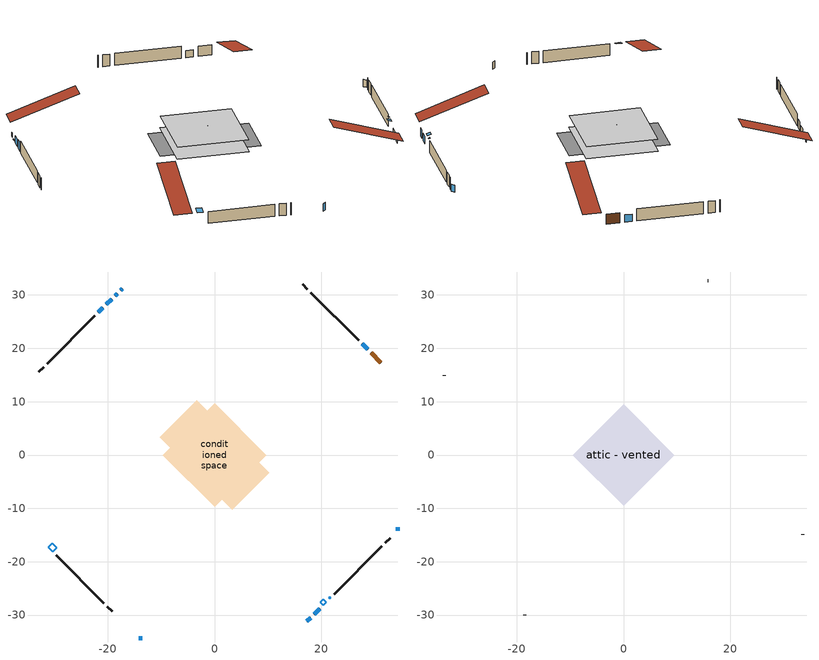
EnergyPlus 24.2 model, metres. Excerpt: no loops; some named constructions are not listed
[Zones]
conditioned space
 floor adiabatic (AdiabaticFloorConstruction): -9.65,0 0,9.65 9.65,0 0,-9.65 z0
 floor foundation (Slab1 construction): -10.23,3.37 -3.37,10.23 10.23,-3.37 3.37,-10.23 z0
 wall outside (AdiabaticWallConstruction 1): 31.18,17.33 29.34,19.17 z0:2.03
 wall outside (AdiabaticWallConstruction): 17.33,-31.18 18.04,-30.46 z0:1.63; -14.21,-34.3 -13.5,-34.3 / 18.7,-29.81 19.71,-28.8 / 34.3,-14.21 34.3,-13.5 / 28.68,19.83 27.68,20.83 / -19.28,29.22 -20.29,28.22 z0:1.47; -17.33,31.18 -17.61,30.89 z0:0.92; -18.27,30.24 -18.63,29.88 z0:0.16; -20.94,27.56 -21.77,26.74 z0:1.78
 wall outside (Wall1 construction): 22.44,-26.07 31.38,-17.12 / -29.7,-18.81 -20.75,-27.75 / -22.43,26.08 -31.37,17.13 / 27.02,21.49 18.07,30.44 z0:2.44
 wall outside (Wall2 construction): 32.04,-16.47 32.94,-15.57 / -20.1,-28.41 -19.2,-29.31 / -32.03,16.48 -32.93,15.58 / 17.42,31.09 16.52,31.99 z0:2.44
 window (WindowConstruction 6): 17.33,-31.18 18.04,-30.46 z0:1.62
 window (WindowConstruction 4): -14.21,-34.3 -13.5,-34.3 z0:1.47
 window (WindowConstruction 5): 18.7,-29.81 19.71,-28.8 z0:1.47
 window (WindowConstruction 7): -17.33,31.18 -17.61,30.9 z0:0.91
 window (WindowConstruction 8): -18.27,30.24 -18.63,29.88 z0:0.15
 window (WindowConstruction): 34.3,-14.21 34.3,-13.5 z0:1.47
 window (WindowConstruction 1): 28.68,19.83 27.68,20.83 z0:1.47
 window (WindowConstruction 2): -19.28,29.22 -20.29,28.22 z0:1.47
 window (WindowConstruction 3): -20.95,27.56 -21.77,26.74 z0:1.78
 door (Door): 31.18,17.33 29.34,19.17 z0:2.03
 ceiling adiabatic (AdiabaticFloorConstruction): 0,-9.65 9.65,0 0,9.65 -9.65,0 z0
 roof outside (AdiabaticRoofConstruction): 20.95,-27.56,2.44 20.39,-27.01,2.7 19.81,-27.59,2.7 20.36,-28.15,2.44; 21.79,-26.73,2.44 21.61,-26.55,2.52 21.43,-26.74,2.52 21.6,-26.91,2.44; -30.36,-18.15,2.44 -29.57,-17.37,2.81 -30.4,-16.54,2.81 -31.18,-17.33,2.44
 skylight (SkylightConstruction): 20.95,-27.56,2.44 20.39,-27.01,2.7 19.81,-27.59,2.7 20.36,-28.15,2.44
 skylight (SkylightConstruction 1): 21.78,-26.73,2.44 21.61,-26.56,2.52 21.43,-26.74,2.52 21.6,-26.91,2.44
 skylight (SkylightConstruction 2): -30.36,-18.15,2.44 -29.57,-17.37,2.81 -30.4,-16.54,2.81 -31.18,-17.33,2.44
attic - vented
 floor to conditioned space (Floor1 construction Reversed): -9.52,0 0,9.52 9.52,0 0,-9.52 z2.44
 floor to conditioned space (Floor2 construction Reversed): -1.15,0 0,1.15 1.15,0 0,-1.15 z2.44
 wall outside (Wall3 construction): 33.59,-14.91 33.64,-14.86 / -18.54,-29.96 -18.49,-30.01 / -33.58,14.92 -33.63,14.87 / 15.86,32.65 15.81,32.69 z0:2.44
 roof outside (Roof1 construction): 16.67,-31.84,2.44 7.33,-22.5,6.84 4.87,-24.96,6.84 14.21,-34.3,2.44; -31.84,-16.67,2.44 -22.5,-7.33,6.84 -24.96,-4.87,6.84 -34.3,-14.21,2.44; -16.67,31.84,2.44 -7.33,22.5,6.84 -4.87,24.96,6.84 -14.21,34.3,2.44; 31.84,16.67,2.44 22.5,7.33,6.84 24.96,4.87,6.84 34.3,14.21,2.44
[Material] Roughness=Rough; Thermal Absorptance=0.9
Name | Thickness {m} | Conductivity {W/m-K} | Density {kg/m3} | Specific Heat {J/kg-K} | Solar Absorptance | Visible Absorptance
ceiling loosefill ins | 0.254 | 0.0480833 | 16.02 | 1046.75 | 0.7 | 0.7
ceiling loosefill ins 1 | 0.0846667 | 0.0480833 | 16.02 | 1046.75 | 0.7 | 0.7
ceiling stud and cavity | 0.1397 | 0.130274 | 65.682 | 1177.47 | 0.7 | 0.7
ceiling stud and cavity 1 | 0.1397 | 0.119125 | 65.682 | 1177.47 | 0.7 | 0.7
gypsum board | 0.0127 | 0.160291 | 801 | 837.4 | 0.6 | 0.6
[Construction]
Floor1 construction: ceiling loosefill ins, ceiling stud and cavity, gypsum board
Floor2 construction: ceiling loosefill ins 1, ceiling stud and cavity 1, gypsum board
[Schedule:Day:Interval]
interior lighting schedule day: No, 01:00, 0.108182, 04:00, 0.0901515, 05:00, 0.0991667, 06:00, 0.162273, 07:00, 0.270455, 08:00, 0.342576, 10:00, 0.369621, 11:00, 0.351591, 12:00, 0.333561, 13:00, 0.324545, 14:00, 0.31553, 15:00, 0.333561, 16:00, 0.369621, 17:00, 0.450758, 18:00, 0.585985, 19:00, 0.775303, 20:00, 0.955606, 21:00, 0.991667, 22:00, 0.712197, 23:00, 0.360606, 24:00, 0.162273
interior lighting schedule day 1: No, 01:00, 0.100909, 04:00, 0.0840909, 05:00, 0.0925, 06:00, 0.151364, 07:00, 0.252273, 08:00, 0.319545, 10:00, 0.344773, 11:00, 0.327955, 12:00, 0.311136, 13:00, 0.302727, 14:00, 0.294318, 15:00, 0.311136, 16:00, 0.344773, 17:00, 0.420455, 18:00, 0.546591, 19:00, 0.723182, 20:00, 0.891364, 21:00, 0.925, 22:00, 0.664318, 23:00, 0.336364, 24:00, 0.151364
interior lighting schedule day 2: No, 01:00, 0.0927273, 04:00, 0.0772727, 05:00, 0.085, 06:00, 0.139091, 07:00, 0.231818, 08:00, 0.293636, 10:00, 0.316818, 11:00, 0.301364, 12:00, 0.285909, 13:00, 0.278182, 14:00, 0.270455, 15:00, 0.285909, 16:00, 0.316818, 17:00, 0.386364, 18:00, 0.502273, 19:00, 0.664545, 20:00, 0.819091, 21:00, 0.85, 22:00, 0.610455, 23:00, 0.309091, 24:00, 0.139091
interior lighting schedule day 3: No, 01:00, 0.0845455, 04:00, 0.0704545, 05:00, 0.0775, 06:00, 0.126818, 07:00, 0.211364, 08:00, 0.267727, 10:00, 0.288864, 11:00, 0.274773, 12:00, 0.260682, 13:00, 0.253636, 14:00, 0.246591, 15:00, 0.260682, 16:00, 0.288864, 17:00, 0.352273, 18:00, 0.457955, 19:00, 0.605909, 20:00, 0.746818, 21:00, 0.775, 22:00, 0.556591, 23:00, 0.281818, 24:00, 0.126818
interior lighting schedule day 4: No, 01:00, 0.0763636, 04:00, 0.0636364, 05:00, 0.07, 06:00, 0.114545, 07:00, 0.190909, 08:00, 0.241818, 10:00, 0.260909, 11:00, 0.248182, 12:00, 0.235455, 13:00, 0.229091, 14:00, 0.222727, 15:00, 0.235455, 16:00, 0.260909, 17:00, 0.318182, 18:00, 0.413636, 19:00, 0.547273, 20:00, 0.674545, 21:00, 0.7, 22:00, 0.502727, 23:00, 0.254545, 24:00, 0.114545
interior lighting schedule day 5: No, 01:00, 0.0727273, 04:00, 0.0606061, 05:00, 0.0666667, 06:00, 0.109091, 07:00, 0.181818, 08:00, 0.230303, 10:00, 0.248485, 11:00, 0.236364, 12:00, 0.224242, 13:00, 0.218182, 14:00, 0.212121, 15:00, 0.224242, 16:00, 0.248485, 17:00, 0.30303, 18:00, 0.393939, 19:00, 0.521212, 20:00, 0.642424, 21:00, 0.666667, 22:00, 0.478788, 23:00, 0.242424, 24:00, 0.109091
interior lighting schedule day 6: No, 01:00, 0.0745455, 04:00, 0.0621212, 05:00, 0.0683333, 06:00, 0.111818, 07:00, 0.186364, 08:00, 0.236061, 10:00, 0.254697, 11:00, 0.242273, 12:00, 0.229848, 13:00, 0.223636, 14:00, 0.217424, 15:00, 0.229848, 16:00, 0.254697, 17:00, 0.310606, 18:00, 0.403788, 19:00, 0.534242, 20:00, 0.658485, 21:00, 0.683333, 22:00, 0.490758, 23:00, 0.248485, 24:00, 0.111818
interior lighting schedule day 7: No, 01:00, 0.08, 04:00, 0.0666667, 05:00, 0.0733333, 06:00, 0.12, 07:00, 0.2, 08:00, 0.253333, 10:00, 0.273333, 11:00, 0.26, 12:00, 0.246667, 13:00, 0.24, 14:00, 0.233333, 15:00, 0.246667, 16:00, 0.273333, 17:00, 0.333333, 18:00, 0.433333, 19:00, 0.573333, 20:00, 0.706667, 21:00, 0.733333, 22:00, 0.526667, 23:00, 0.266667, 24:00, 0.12
interior lighting schedule day 8: No, 01:00, 0.0890909, 04:00, 0.0742424, 05:00, 0.0816667, 06:00, 0.133636, 07:00, 0.222727, 08:00, 0.282121, 10:00, 0.304394, 11:00, 0.289545, 12:00, 0.274697, 13:00, 0.267273, 14:00, 0.259848, 15:00, 0.274697, 16:00, 0.304394, 17:00, 0.371212, 18:00, 0.482576, 19:00, 0.638485, 20:00, 0.78697, 21:00, 0.816667, 22:00, 0.586515, 23:00, 0.29697, 24:00, 0.133636
interior lighting schedule day 9: No, 01:00, 0.0972727, 04:00, 0.0810606, 05:00, 0.0891667, 06:00, 0.145909, 07:00, 0.243182, 08:00, 0.30803, 10:00, 0.332348, 11:00, 0.316136, 12:00, 0.299924, 13:00, 0.291818, 14:00, 0.283712, 15:00, 0.299924, 16:00, 0.332348, 17:00, 0.405303, 18:00, 0.526894, 19:00, 0.697121, 20:00, 0.859242, 21:00, 0.891667, 22:00, 0.640379, 23:00, 0.324242, 24:00, 0.145909
interior lighting schedule day 10: No, 01:00, 0.105455, 04:00, 0.0878788, 05:00, 0.0966667, 06:00, 0.158182, 07:00, 0.263636, 08:00, 0.333939, 10:00, 0.360303, 11:00, 0.342727, 12:00, 0.325152, 13:00, 0.316364, 14:00, 0.307576, 15:00, 0.325152, 16:00, 0.360303, 17:00, 0.439394, 18:00, 0.571212, 19:00, 0.755758, 20:00, 0.931515, 21:00, 0.966667, 22:00, 0.694242, 23:00, 0.351515, 24:00, 0.158182
interior lighting schedule day 11: No, 01:00, 0.109091, 04:00, 0.0909091, 05:00, 0.1, 06:00, 0.163636, 07:00, 0.272727, 08:00, 0.345455, 10:00, 0.372727, 11:00, 0.354545, 12:00, 0.336364, 13:00, 0.327273, 14:00, 0.318182, 15:00, 0.336364, 16:00, 0.372727, 17:00, 0.454545, 18:00, 0.590909, 19:00, 0.781818, 20:00, 0.963636, 21:00, 1, 22:00, 0.718182, 23:00, 0.363636, 24:00, 0.163636
interior lighting schedule default day; occupants schedule default day; clothes dryer schedule default day; cooking range schedule default day; mech vent bath fan 0 schedule default day; mech vent bath fan 1 schedule default day; mech vent range fan 0 schedule default day; misc plug loads schedule default day; general water use schedule default day; heating setpoint default day; cooling setpoint default day; clothes dryer exhaust 0 schedule default day; cooling season schedule day; cooling season schedule day 2; cooling season schedule default day; exterior lighting schedule default day; natural vent schedule default day: No, 24:00, 0
occupants schedule day: No, 05:00, 0.426829, 06:00, 0.719512, 07:00, 1, 08:00, 0.670732, 09:00, 0.329268, 14:00, 0.170732, 15:00, 0.231707, 16:00, 0.329268, 17:00, 0.5, 18:00, 0.670732, 19:00, 0.829268, 21:00, 1, 22:00, 0.853659, 23:00, 0.646341, 24:00, 0.426829
clothes dryer schedule day; clothes dryer exhaust 0 schedule day: No, 01:00, 0.123457, 02:00, 0.0740741, 03:00, 0.0493827, 04:00, 0.0246914, 05:00, 0.0493827, 06:00, 0.0740741, 07:00, 0.197531, 08:00, 0.395062, 09:00, 0.592593, 10:00, 0.839506, 11:00, 0.962963, 12:00, 1, 13:00, 0.91358, 14:00, 0.82716, 15:00, 0.716049, 16:00, 0.753086, 17:00, 0.679012, 18:00, 0.666667, 20:00, 0.62963, 21:00, 0.641975, 22:00, 0.666667, 23:00, 0.54321, 24:00, 0.296296
cooking range schedule day: No, 05:00, 0.0597015, 06:00, 0.11194, 07:00, 0.171642, 08:00, 0.291045, 11:00, 0.343284, 12:00, 0.402985, 13:00, 0.462687, 14:00, 0.343284, 15:00, 0.291045, 16:00, 0.402985, 17:00, 0.567164, 18:00, 1, 19:00, 0.850746, 20:00, 0.432836, 21:00, 0.291045, 22:00, 0.231343, 23:00, 0.171642, 24:00, 0.11194
mech vent bath fan 0 schedule day; mech vent bath fan 1 schedule day: No, 07:00, 0, 08:00, 1, 09:00, 0.2, 24:00, 0
mech vent range fan 0 schedule day: No, 18:00, 0, 19:00, 1, 20:00, 0.2, 24:00, 0
misc plug loads schedule day: No, 06:00, 0.705882, 07:00, 0.745098, 08:00, 0.803922, 15:00, 0.823529, 16:00, 0.862745, 17:00, 0.921569, 18:00, 0.980392, 19:00, 1, 20:00, 0.980392, 21:00, 0.941176, 22:00, 0.862745, 23:00, 0.784314, 24:00, 0.72549
general water use schedule day: No, 01:00, 0.315068, 03:00, 0.287671, 04:00, 0.342466, 05:00, 0.369863, 06:00, 0.520548, 07:00, 0.60274, 08:00, 0.534247, 10:00, 0.506849, 11:00, 0.465753, 14:00, 0.479452, 15:00, 0.534247, 16:00, 0.589041, 17:00, 0.69863, 18:00, 0.876712, 19:00, 0.890411, 20:00, 0.986301, 21:00, 1, 22:00, 0.863014, 23:00, 0.616438, 24:00, 0.465753
heating setpoint day: No, 07:00, 18, 23:00, 21, 24:00, 18
cooling setpoint day: No, 24:00, 25
cooling season schedule day 1: No, 24:00, 1
exterior lighting schedule day: No, 01:00, 0.566667, 03:00, 0.524167, 05:00, 0.495833, 06:00, 0.5525, 07:00, 0.623333, 08:00, 0.580833, 09:00, 0.439167, 10:00, 0.354167, 12:00, 0.34, 13:00, 0.354167, 14:00, 0.396667, 15:00, 0.425, 16:00, 0.495833, 17:00, 0.623333, 18:00, 0.793333, 19:00, 0.906667, 20:00, 0.963333, 21:00, 0.991667, 22:00, 0.920833, 23:00, 0.793333, 24:00, 0.665833
exterior lighting schedule day 1: No, 01:00, 0.528571, 03:00, 0.488929, 05:00, 0.4625, 06:00, 0.515357, 07:00, 0.581429, 08:00, 0.541786, 09:00, 0.409643, 10:00, 0.330357, 12:00, 0.317143, 13:00, 0.330357, 14:00, 0.37, 15:00, 0.396429, 16:00, 0.4625, 17:00, 0.581429, 18:00, 0.74, 19:00, 0.845714, 20:00, 0.898571, 21:00, 0.925, 22:00, 0.858929, 23:00, 0.74, 24:00, 0.621071
exterior lighting schedule day 10: No, 01:00, 0.552381, 03:00, 0.510952, 05:00, 0.483333, 06:00, 0.538571, 07:00, 0.607619, 08:00, 0.56619, 09:00, 0.428095, 10:00, 0.345238, 12:00, 0.331429, 13:00, 0.345238, 14:00, 0.386667, 15:00, 0.414286, 16:00, 0.483333, 17:00, 0.607619, 18:00, 0.773333, 19:00, 0.88381, 20:00, 0.939048, 21:00, 0.966667, 22:00, 0.897619, 23:00, 0.773333, 24:00, 0.649048
exterior lighting schedule day 11: No, 01:00, 0.571429, 03:00, 0.528571, 05:00, 0.5, 06:00, 0.557143, 07:00, 0.628571, 08:00, 0.585714, 09:00, 0.442857, 10:00, 0.357143, 12:00, 0.342857, 13:00, 0.357143, 14:00, 0.4, 15:00, 0.428571, 16:00, 0.5, 17:00, 0.628571, 18:00, 0.8, 19:00, 0.914286, 20:00, 0.971429, 21:00, 1, 22:00, 0.928571, 23:00, 0.8, 24:00, 0.671429
exterior lighting schedule day 2: No, 01:00, 0.485714, 03:00, 0.449286, 05:00, 0.425, 06:00, 0.473571, 07:00, 0.534286, 08:00, 0.497857, 09:00, 0.376429, 10:00, 0.303571, 12:00, 0.291429, 13:00, 0.303571, 14:00, 0.34, 15:00, 0.364286, 16:00, 0.425, 17:00, 0.534286, 18:00, 0.68, 19:00, 0.777143, 20:00, 0.825714, 21:00, 0.85, 22:00, 0.789286, 23:00, 0.68, 24:00, 0.570714
exterior lighting schedule day 3: No, 01:00, 0.442857, 03:00, 0.409643, 05:00, 0.3875, 06:00, 0.431786, 07:00, 0.487143, 08:00, 0.453929, 09:00, 0.343214, 10:00, 0.276786, 12:00, 0.265714, 13:00, 0.276786, 14:00, 0.31, 15:00, 0.332143, 16:00, 0.3875, 17:00, 0.487143, 18:00, 0.62, 19:00, 0.708571, 20:00, 0.752857, 21:00, 0.775, 22:00, 0.719643, 23:00, 0.62, 24:00, 0.520357
exterior lighting schedule day 4: No, 01:00, 0.4, 03:00, 0.37, 05:00, 0.35, 06:00, 0.39, 07:00, 0.44, 08:00, 0.41, 09:00, 0.31, 10:00, 0.25, 12:00, 0.24, 13:00, 0.25, 14:00, 0.28, 15:00, 0.3, 16:00, 0.35, 17:00, 0.44, 18:00, 0.56, 19:00, 0.64, 20:00, 0.68, 21:00, 0.7, 22:00, 0.65, 23:00, 0.56, 24:00, 0.47
exterior lighting schedule day 5: No, 01:00, 0.380952, 03:00, 0.352381, 05:00, 0.333333, 06:00, 0.371429, 07:00, 0.419048, 08:00, 0.390476, 09:00, 0.295238, 10:00, 0.238095, 12:00, 0.228571, 13:00, 0.238095, 14:00, 0.266667, 15:00, 0.285714, 16:00, 0.333333, 17:00, 0.419048, 18:00, 0.533333, 19:00, 0.609524, 20:00, 0.647619, 21:00, 0.666667, 22:00, 0.619048, 23:00, 0.533333, 24:00, 0.447619
exterior lighting schedule day 6: No, 01:00, 0.390476, 03:00, 0.36119, 05:00, 0.341667, 06:00, 0.380714, 07:00, 0.429524, 08:00, 0.400238, 09:00, 0.302619, 10:00, 0.244048, 12:00, 0.234286, 13:00, 0.244048, 14:00, 0.273333, 15:00, 0.292857, 16:00, 0.341667, 17:00, 0.429524, 18:00, 0.546667, 19:00, 0.624762, 20:00, 0.66381, 21:00, 0.683333, 22:00, 0.634524, 23:00, 0.546667, 24:00, 0.45881
exterior lighting schedule day 7: No, 01:00, 0.419048, 03:00, 0.387619, 05:00, 0.366667, 06:00, 0.408571, 07:00, 0.460952, 08:00, 0.429524, 09:00, 0.324762, 10:00, 0.261905, 12:00, 0.251429, 13:00, 0.261905, 14:00, 0.293333, 15:00, 0.314286, 16:00, 0.366667, 17:00, 0.460952, 18:00, 0.586667, 19:00, 0.670476, 20:00, 0.712381, 21:00, 0.733333, 22:00, 0.680952, 23:00, 0.586667, 24:00, 0.492381
exterior lighting schedule day 8: No, 01:00, 0.466667, 03:00, 0.431667, 05:00, 0.408333, 06:00, 0.455, 07:00, 0.513333, 08:00, 0.478333, 09:00, 0.361667, 10:00, 0.291667, 12:00, 0.28, 13:00, 0.291667, 14:00, 0.326667, 15:00, 0.35, 16:00, 0.408333, 17:00, 0.513333, 18:00, 0.653333, 19:00, 0.746667, 20:00, 0.793333, 21:00, 0.816667, 22:00, 0.758333, 23:00, 0.653333, 24:00, 0.548333
exterior lighting schedule day 9: No, 01:00, 0.509524, 03:00, 0.47131, 05:00, 0.445833, 06:00, 0.496786, 07:00, 0.560476, 08:00, 0.522262, 09:00, 0.394881, 10:00, 0.318452, 12:00, 0.305714, 13:00, 0.318452, 14:00, 0.356667, 15:00, 0.382143, 16:00, 0.445833, 17:00, 0.560476, 18:00, 0.713333, 19:00, 0.815238, 20:00, 0.86619, 21:00, 0.891667, 22:00, 0.827976, 23:00, 0.713333, 24:00, 0.59869
[Schedule:Week:Daily]
exterior lighting schedule Week Rule - Aug5-Aug25: exterior lighting schedule day 7, exterior lighting schedule day 7, exterior lighting schedule day 7, exterior lighting schedule day 7, exterior lighting schedule day 7, exterior lighting schedule day 7, exterior lighting schedule day 7, exterior lighting schedule default day, exterior lighting schedule default day, exterior lighting schedule default day, exterior lighting schedule default day, exterior lighting schedule default day
exterior lighting schedule Week Rule - Aug26-Sep1: exterior lighting schedule day 7, exterior lighting schedule day 7, exterior lighting schedule day 7, exterior lighting schedule day 7, exterior lighting schedule day 7, exterior lighting schedule day 7, exterior lighting schedule day 8, exterior lighting schedule default day, exterior lighting schedule default day, exterior lighting schedule default day, exterior lighting schedule default day, exterior lighting schedule default day
exterior lighting schedule Week Rule - Sep2-Sep29: exterior lighting schedule day 8, exterior lighting schedule day 8, exterior lighting schedule day 8, exterior lighting schedule day 8, exterior lighting schedule day 8, exterior lighting schedule day 8, exterior lighting schedule day 8, exterior lighting schedule default day, exterior lighting schedule default day, exterior lighting schedule default day, exterior lighting schedule default day, exterior lighting schedule default day
exterior lighting schedule Week Rule - Sep30-Oct6: exterior lighting schedule day 8, exterior lighting schedule day 9, exterior lighting schedule day 9, exterior lighting schedule day 9, exterior lighting schedule day 9, exterior lighting schedule day 9, exterior lighting schedule day 9, exterior lighting schedule default day, exterior lighting schedule default day, exterior lighting schedule default day, exterior lighting schedule default day, exterior lighting schedule default day
exterior lighting schedule Week Rule - Oct7-Oct27: exterior lighting schedule day 9, exterior lighting schedule day 9, exterior lighting schedule day 9, exterior lighting schedule day 9, exterior lighting schedule day 9, exterior lighting schedule day 9, exterior lighting schedule day 9, exterior lighting schedule default day, exterior lighting schedule default day, exterior lighting schedule default day, exterior lighting schedule default day, exterior lighting schedule default day
exterior lighting schedule Week Rule - Oct28-Nov3: exterior lighting schedule day 9, exterior lighting schedule day 9, exterior lighting schedule day 9, exterior lighting schedule day 9, exterior lighting schedule day 10, exterior lighting schedule day 10, exterior lighting schedule day 10, exterior lighting schedule default day, exterior lighting schedule default day, exterior lighting schedule default day, exterior lighting schedule default day, exterior lighting schedule default day
exterior lighting schedule Week Rule - Nov4-Nov24: exterior lighting schedule day 10, exterior lighting schedule day 10, exterior lighting schedule day 10, exterior lighting schedule day 10, exterior lighting schedule day 10, exterior lighting schedule day 10, exterior lighting schedule day 10, exterior lighting schedule default day, exterior lighting schedule default day, exterior lighting schedule default day, exterior lighting schedule default day, exterior lighting schedule default day
exterior lighting schedule Week Rule - Nov25-Dec1: exterior lighting schedule day 10, exterior lighting schedule day 10, exterior lighting schedule day 10, exterior lighting schedule day 10, exterior lighting schedule day 10, exterior lighting schedule day 10, exterior lighting schedule day 11, exterior lighting schedule default day, exterior lighting schedule default day, exterior lighting schedule default day, exterior lighting schedule default day, exterior lighting schedule default day
exterior lighting schedule Week Rule - Dec2-Dec31: exterior lighting schedule day 11, exterior lighting schedule day 11, exterior lighting schedule day 11, exterior lighting schedule day 11, exterior lighting schedule day 11, exterior lighting schedule day 11, exterior lighting schedule day 11, exterior lighting schedule default day, exterior lighting schedule default day, exterior lighting schedule default day, exterior lighting schedule default day, exterior lighting schedule default day
natural vent schedule Week Rule - Jan1-Dec31: natural vent schedule default day, natural vent schedule default day, natural vent schedule default day, natural vent schedule default day, natural vent schedule default day, natural vent schedule default day, natural vent schedule default day, natural vent schedule default day, natural vent schedule default day, natural vent schedule default day, natural vent schedule default day, natural vent schedule default day
